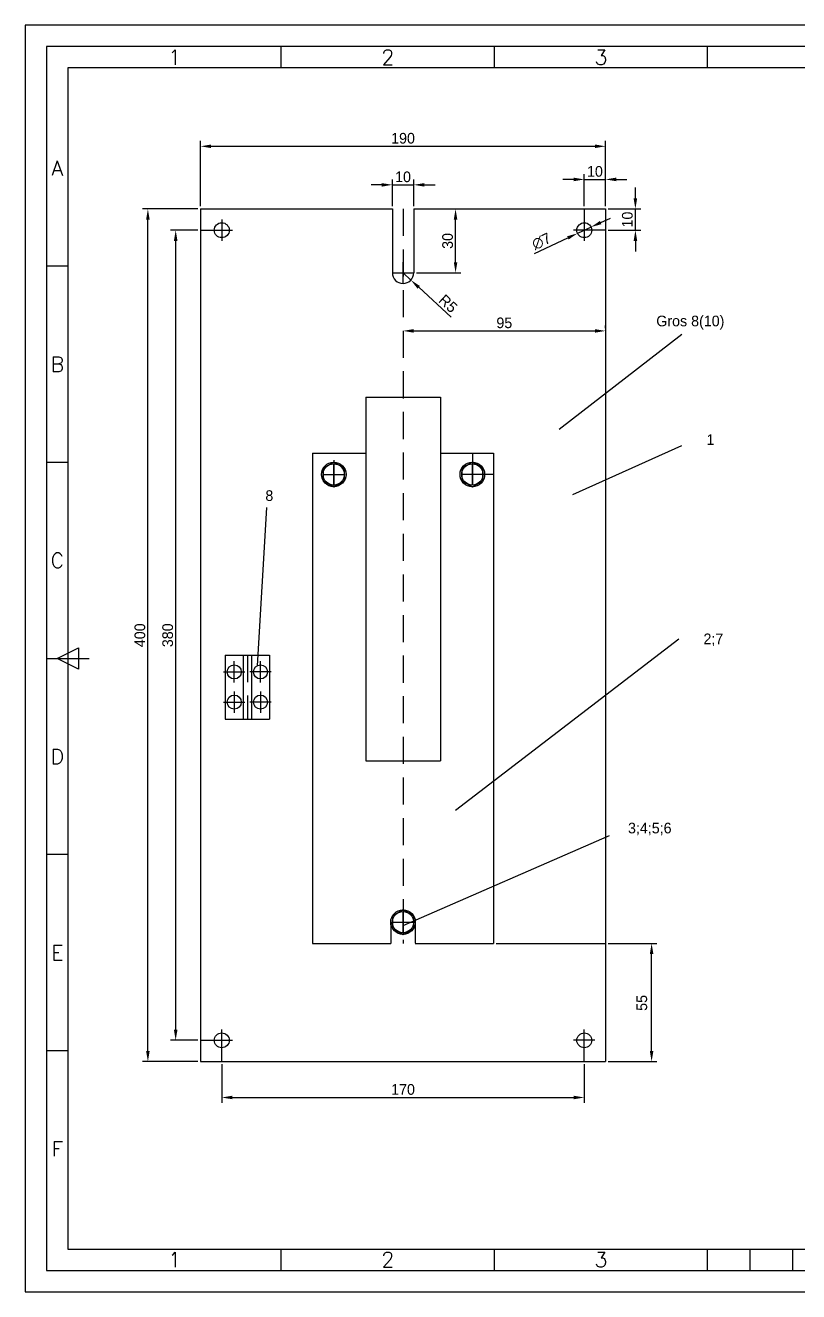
# Model space of a CAD drawing. Header units: millimetres. Extents: x 17 to 857, y 14 to 311.
# Drawn here: x 17.1 to 198.4, y 13.8 to 310.8 of the extents above; entities that cross this region are included whole.
import ezdxf
from ezdxf.enums import TextEntityAlignment as Align

# ---------------------------------------------------------------- set-up
doc = ezdxf.new("R2010")
doc.units = ezdxf.units.MM
doc.linetypes.add('HIDDEN', pattern=[9.525, 6.35, -3.175])
doc.styles.add('ISO', font='SIMPLEX.shx')
doc.styles.add('ISOCP', font='SIMPLEX.SHX')
doc.dimstyles.new('ISO-25', dxfattribs={"dimtxt": 2.5, "dimasz": 2.5, "dimexe": 1.25, "dimexo": 0.625, "dimtad": 1, "dimtxsty": 'Standard', "dimcen": 2.5, "dimadec": 0, "dimazin": 0, "dimtfac": 1, "dimtmove": 0, "dimatfit": 3, "dimfxl": 1, "dimarcsym": 0})

# ---------------------------------------------------------------- blocks, each defined once
blk = doc.blocks.new('a3')
at = {"color": 70}
for p, q in [((-360, 287), (-360, 292)), ((-310, 287), (-310, 292)), ((-260, 287), (-260, 292)), ((-410, 240.5), (-415, 240.5)), ((-410, 194.5), (-415, 194.5)), ((-415, 148.5), (-405, 148.5)), ((-412.5, 148.5), (-407.5, 151)), ((-407.5, 146), (-412.5, 148.5)), ((-407.5, 151), (-407.5, 146)), ((-410, 102.5), (-415, 102.5)), ((-410, 56.5), (-415, 56.5)), ((-360, 5), (-360, 10)), ((-310, 5), (-310, 10)), ((-260, 5), (-260, 10)), ((-250, 5), (-250, 10)), ((-240, 5), (-240, 10)), ((-260, 5), (-160, 5))]:
    blk.add_line(p, q, dxfattribs=at)
at = {"color": 240}
for points in [[(0, 297), (-420, 297), (-420, 0), (0, 0)], [(-5, 292), (-415, 292), (-415, 5), (-5, 5)]]:
    blk.add_lwpolyline(points, close=True, dxfattribs=at)
at = {"color": 70}
blk.add_lwpolyline([(-10, 287), (-410, 287), (-410, 10), (-10, 10)], close=True, dxfattribs=at)
at = {"color": 50}
for s, style, p in [('1', 'ISOCP', (-385, 289.5)), ('2', 'ISO', (-335, 289.5)), ('3', 'ISO', (-285, 289.5)), ('A', 'ISO', (-412.5, 263.5)), ('B', 'ISO', (-412.5, 217.5)), ('C', 'ISO', (-412.5, 171.5)), ('D', 'ISO', (-412.5, 125.5)), ('E', 'ISO', (-412.5, 79.5)), ('F', 'ISO', (-412.5, 33.5)), ('1', 'ISOCP', (-385, 7.5)), ('2', 'ISO', (-335, 7.5)), ('3', 'ISO', (-285, 7.5))]:
    blk.add_text(s, height=3.5, dxfattribs=dict(at, style=style)).set_placement(p, align=Align.MIDDLE)
blk = doc.blocks.new('*D6')
at = {"color": 0, "lineweight": -2, "transparency": 16777216}
for p, q in [((58.17, 268.37), (58.17, 283.67)), ((60.67, 282.42), (150.67, 282.42)), ((153.17, 268.37), (153.17, 283.67))]:
    blk.add_line(p, q, dxfattribs=at)
at = {"color": 0, "transparency": 16777216}
for points in [[(60.67, 282.84), (60.67, 282), (58.17, 282.42)], [(150.67, 282.84), (150.67, 282), (153.17, 282.42)]]:
    blk.add_solid(points, dxfattribs=at)
at = {"layer": 'Defpoints', "color": 0, "transparency": 16777216}
for p in [(153.17, 282.42), (58.17, 267.74), (153.17, 267.74)]:
    blk.add_point(p, dxfattribs=at)
at = {"color": 0, "transparency": 16777216, "insert": (105.67, 284.29), "char_height": 2.5, "attachment_point": 5}
blk.add_mtext('190', dxfattribs=at)
blk = doc.blocks.new('*D7')
at = {"color": 0, "lineweight": -2, "transparency": 16777216}
for p, q in [((57.55, 267.74), (44.59, 267.74)), ((45.84, 70.24), (45.84, 265.24)), ((57.55, 67.74), (44.59, 67.74))]:
    blk.add_line(p, q, dxfattribs=at)
at = {"color": 0, "transparency": 16777216}
for points in [[(45.43, 265.24), (46.26, 265.24), (45.84, 267.74)], [(45.43, 70.24), (46.26, 70.24), (45.84, 67.74)]]:
    blk.add_solid(points, dxfattribs=at)
at = {"layer": 'Defpoints', "color": 0, "transparency": 16777216}
for p in [(45.84, 267.74), (58.17, 267.74), (58.17, 67.74)]:
    blk.add_point(p, dxfattribs=at)
at = {"color": 0, "transparency": 16777216, "insert": (43.97, 167.74), "char_height": 2.5, "attachment_point": 5, "rotation": 90}
blk.add_mtext('400', dxfattribs=at)
blk = doc.blocks.new('*D8')
at = {"color": 0, "lineweight": -2, "transparency": 16777216}
for p, q in [((100.67, 273.38), (98.17, 273.38)), ((103.17, 268.37), (103.17, 274.63)), ((103.17, 273.38), (108.17, 273.38)), ((108.17, 268.37), (108.17, 274.63)), ((110.67, 273.38), (113.17, 273.38))]:
    blk.add_line(p, q, dxfattribs=at)
at = {"color": 0, "transparency": 16777216}
for points in [[(100.67, 273.79), (100.67, 272.96), (103.17, 273.38)], [(110.67, 273.79), (110.67, 272.96), (108.17, 273.38)]]:
    blk.add_solid(points, dxfattribs=at)
at = {"layer": 'Defpoints', "color": 0, "transparency": 16777216}
for p in [(108.17, 273.38), (103.17, 267.74), (108.17, 267.74)]:
    blk.add_point(p, dxfattribs=at)
at = {"color": 0, "transparency": 16777216, "insert": (105.67, 275.25), "char_height": 2.5, "attachment_point": 5}
blk.add_mtext('10', dxfattribs=at)
blk = doc.blocks.new('*D9')
at = {"color": 0, "lineweight": -2, "transparency": 16777216}
for p, q in [((105.67, 252.74), (107.51, 251.05)), ((116.96, 242.31), (109.34, 249.35))]:
    blk.add_line(p, q, dxfattribs=at)
at = {"color": 0, "transparency": 16777216}
blk.add_solid([(109.63, 249.66), (109.06, 249.04), (107.51, 251.05)], dxfattribs=at)
at = {"layer": 'Defpoints', "color": 0, "transparency": 16777216}
for p in [(105.67, 252.74), (107.51, 251.05)]:
    blk.add_point(p, dxfattribs=at)
at = {"color": 0, "transparency": 16777216, "insert": (116.24, 245.52), "char_height": 2.5, "attachment_point": 5, "rotation": 317.2541}
blk.add_mtext('R5', dxfattribs=at)
blk = doc.blocks.new('*D10')
at = {"color": 0, "lineweight": -2, "transparency": 16777216}
for p, q in [((145.67, 274.65), (143.17, 274.65)), ((148.17, 268.37), (148.17, 275.9)), ((148.17, 274.65), (153.17, 274.65)), ((153.17, 268.37), (153.17, 275.9)), ((155.67, 274.65), (158.17, 274.65))]:
    blk.add_line(p, q, dxfattribs=at)
at = {"color": 0, "transparency": 16777216}
for points in [[(145.67, 275.07), (145.67, 274.23), (148.17, 274.65)], [(155.67, 275.07), (155.67, 274.23), (153.17, 274.65)]]:
    blk.add_solid(points, dxfattribs=at)
at = {"layer": 'Defpoints', "color": 0, "transparency": 16777216}
for p in [(153.17, 274.65), (148.17, 267.74), (153.17, 267.74)]:
    blk.add_point(p, dxfattribs=at)
at = {"color": 0, "transparency": 16777216, "insert": (150.67, 276.52), "char_height": 2.5, "attachment_point": 5}
blk.add_mtext('10', dxfattribs=at)
blk = doc.blocks.new('*D11')
at = {"color": 0, "lineweight": -2, "transparency": 16777216}
for p, q in [((160.16, 270.24), (160.16, 272.74)), ((153.8, 267.74), (161.41, 267.74)), ((160.16, 262.74), (160.16, 267.74)), ((153.8, 262.74), (161.41, 262.74)), ((160.16, 260.24), (160.16, 257.74))]:
    blk.add_line(p, q, dxfattribs=at)
at = {"color": 0, "transparency": 16777216}
for points in [[(159.74, 270.24), (160.58, 270.24), (160.16, 267.74)], [(159.74, 260.24), (160.58, 260.24), (160.16, 262.74)]]:
    blk.add_solid(points, dxfattribs=at)
at = {"layer": 'Defpoints', "color": 0, "transparency": 16777216}
for p in [(153.17, 267.74), (160.16, 267.74), (153.17, 262.74)]:
    blk.add_point(p, dxfattribs=at)
at = {"color": 0, "transparency": 16777216, "insert": (158.28, 265.24), "char_height": 2.5, "attachment_point": 5, "rotation": 90}
blk.add_mtext('10', dxfattribs=at)
blk = doc.blocks.new('*D12')
at = {"color": 0, "lineweight": -2, "transparency": 16777216}
for p, q in [((152.02, 264.54), (154.29, 265.6)), ((149.76, 263.48), (146.59, 262)), ((136.47, 257.28), (144.32, 260.95))]:
    blk.add_line(p, q, dxfattribs=at)
at = {"color": 0, "transparency": 16777216}
for points in [[(151.85, 264.92), (152.2, 264.16), (149.76, 263.48)], [(144.14, 261.32), (144.5, 260.57), (146.59, 262)]]:
    blk.add_solid(points, dxfattribs=at)
at = {"layer": 'Defpoints', "color": 0, "transparency": 16777216}
for p in [(146.59, 262), (149.76, 263.48)]:
    blk.add_point(p, dxfattribs=at)
at = {"color": 0, "transparency": 16777216, "insert": (138.13, 260.13), "char_height": 2.5, "attachment_point": 5, "rotation": 25.0127}
blk.add_mtext('∅7', dxfattribs=at)
blk = doc.blocks.new('*D13')
at = {"color": 0, "lineweight": -2, "transparency": 16777216}
for p, q in [((63.17, 67.12), (63.17, 58.08)), ((148.17, 67.12), (148.17, 58.08)), ((65.67, 59.33), (145.67, 59.33))]:
    blk.add_line(p, q, dxfattribs=at)
at = {"color": 0, "transparency": 16777216}
for points in [[(65.67, 59.75), (65.67, 58.92), (63.17, 59.33)], [(145.67, 59.75), (145.67, 58.92), (148.17, 59.33)]]:
    blk.add_solid(points, dxfattribs=at)
at = {"layer": 'Defpoints', "color": 0, "transparency": 16777216}
for p in [(63.17, 67.74), (148.17, 67.74), (148.17, 59.33)]:
    blk.add_point(p, dxfattribs=at)
at = {"color": 0, "transparency": 16777216, "insert": (105.67, 61.21), "char_height": 2.5, "attachment_point": 5}
blk.add_mtext('170', dxfattribs=at)
blk = doc.blocks.new('*D14')
at = {"color": 0, "lineweight": -2, "transparency": 16777216}
for p, q in [((57.55, 262.74), (51.11, 262.74)), ((52.36, 75.24), (52.36, 260.24)), ((57.55, 72.74), (51.11, 72.74))]:
    blk.add_line(p, q, dxfattribs=at)
at = {"color": 0, "transparency": 16777216}
for points in [[(51.94, 260.24), (52.78, 260.24), (52.36, 262.74)], [(51.94, 75.24), (52.78, 75.24), (52.36, 72.74)]]:
    blk.add_solid(points, dxfattribs=at)
at = {"layer": 'Defpoints', "color": 0, "transparency": 16777216}
for p in [(52.36, 262.74), (58.17, 262.74), (58.17, 72.74)]:
    blk.add_point(p, dxfattribs=at)
at = {"color": 0, "transparency": 16777216, "insert": (50.49, 167.74), "char_height": 2.5, "attachment_point": 5, "rotation": 90}
blk.add_mtext('380', dxfattribs=at)

msp = doc.modelspace()

# ---------------------------------------------------------------- linework, layer by layer
at = {"color": 3}
for p, q in [((58.1721, 267.743), (58.1721, 67.743)), ((58.1721, 267.743), (103.1721, 267.743)), ((103.1721, 267.743), (103.1721, 252.743)), ((108.1721, 267.743), (108.1721, 252.743)), ((108.1721, 267.743), (153.1721, 267.743)), ((108.7971, 267.743), (119.238, 267.743)), ((153.1721, 267.743), (153.1721, 67.743)), ((58.1721, 67.743), (153.1721, 67.743))]:
    msp.add_line(p, q, dxfattribs=at)
at = {"color": 2}
for p, q in [((103.1721, 267.743), (103.1721, 252.743)), ((153.1721, 239.7485), (153.1721, 240.3735)), ((96.9221, 223.6139), (96.9221, 138.2894)), ((96.9221, 223.6139), (114.4221, 223.6139)), ((114.4221, 223.6139), (114.4221, 138.2894)), ((84.4221, 210.465), (84.4221, 95.465)), ((84.4221, 210.465), (96.9221, 210.465)), ((114.4221, 210.465), (126.9221, 210.465)), ((126.9221, 210.465), (126.9221, 95.465)), ((63.9832, 163.1019), (74.3628, 163.1019)), ((63.9832, 163.1019), (63.9832, 148.1019)), ((68.173, 163.1019), (68.173, 148.1019)), ((70.173, 163.1019), (70.173, 148.1019)), ((74.3628, 163.1019), (74.3628, 148.1019)), ((63.9832, 148.1019), (74.3628, 148.1019)), ((96.9221, 138.2894), (114.4221, 138.2894)), ((102.7902, 100.4327), (102.7902, 95.465)), ((108.5541, 100.4973), (108.5541, 95.5296)), ((84.4221, 95.465), (102.7902, 95.465)), ((108.5541, 95.465), (126.9221, 95.465))]:
    msp.add_line(p, q, dxfattribs=at)
at = {"color": 1, "linetype": 'HIDDEN'}
for p, q in [((105.6721, 267.743), (105.6721, 95.465)), ((89.4221, 208.8465), (89.4221, 202.0834)), ((121.9221, 210.465), (121.9221, 202.0834)), ((126.9221, 205.4557), (119.4221, 205.4557)), ((69.173, 163.1019), (69.173, 148.1019)), ((105.6721, 103.8465), (105.6721, 95.465))]:
    msp.add_line(p, q, dxfattribs=at)
at = {"color": 1}
for p, q in [((148.1721, 267.743), (148.1721, 260.243)), ((63.1721, 265.243), (63.1721, 260.243)), ((117.988, 255.243), (117.988, 265.243)), ((58.1721, 262.743), (65.6721, 262.743)), ((153.1721, 262.743), (145.6721, 262.743)), ((103.1721, 252.743), (108.1721, 252.743)), ((105.6721, 250.243), (105.6721, 255.243)), ((108.7971, 252.743), (119.238, 252.743)), ((105.6721, 238.4985), (105.6721, 237.8735)), ((108.1721, 239.1235), (150.6721, 239.1235)), ((142.2748, 216.0596), (171.0132, 238.3919)), ((145.468, 200.746), (171.0132, 212.2312)), ((89.4221, 207.965), (89.4221, 202.965)), ((89.4221, 202.965), (89.4221, 207.965)), ((89.4221, 202.965), (89.4221, 207.965)), ((121.9221, 207.965), (121.9221, 202.965)), ((121.9221, 202.965), (121.9221, 207.965)), ((86.9221, 205.465), (91.9221, 205.465)), ((86.9221, 205.465), (91.9221, 205.465)), ((124.4221, 205.465), (119.4221, 205.465)), ((124.4221, 205.465), (119.4221, 205.465)), ((71.5384, 160.5882), (73.7222, 197.6805)), ((118.0069, 126.7303), (170.3745, 166.9285)), ((66.0983, 156.6398), (66.0983, 161.6398)), ((72.2476, 156.6398), (72.2476, 161.6398)), ((63.5983, 159.1398), (68.5983, 159.1398)), ((74.7476, 159.1398), (69.7476, 159.1398)), ((66.0983, 154.564), (66.0983, 149.564)), ((72.2476, 154.564), (72.2476, 149.564)), ((63.5983, 152.064), (68.5983, 152.064)), ((74.7476, 152.064), (69.7476, 152.064)), ((105.6721, 99.6558), (154.1245, 120.8165)), ((105.6721, 97.965), (105.6721, 102.965)), ((105.6721, 97.965), (105.6721, 102.965)), ((103.1721, 100.465), (108.1721, 100.465)), ((127.5471, 95.465), (153.1721, 95.465)), ((153.7971, 95.465), (165.2088, 95.465)), ((163.9588, 70.243), (163.9588, 92.965)), ((63.1721, 67.743), (63.1721, 75.243)), ((148.1721, 67.743), (148.1721, 75.243)), ((58.1721, 72.743), (65.6721, 72.743)), ((150.6721, 72.743), (145.6721, 72.743)), ((153.7971, 67.743), (165.2088, 67.743))]:
    msp.add_line(p, q, dxfattribs=at)
at = {"color": 2}
for points in [[(91.9221, 206.899), (89.4221, 208.3424), (86.9221, 206.899), (86.9221, 204.0123), (89.4221, 202.5689), (91.9221, 204.0123)], [(124.4221, 206.899), (121.9221, 208.3424), (119.4221, 206.899), (119.4221, 204.0123), (121.9221, 202.5689), (124.4221, 204.0123)], [(108.1721, 101.899), (105.6721, 103.3424), (103.1721, 101.899), (103.1721, 99.0123), (105.6721, 97.5689), (108.1721, 99.0123)]]:
    msp.add_lwpolyline(points, close=True, dxfattribs=at)
for centre, radius in [((63.1721, 262.743), 1.75), ((148.1721, 262.743), 1.75), ((89.4221, 205.465), 2.8774), ((89.4221, 205.4557), 2.5), ((121.9221, 205.4557), 2.8868), ((121.9221, 205.4557), 2.5), ((66.0983, 159.1398), 1.649), ((72.2476, 159.1398), 1.649), ((66.0983, 152.064), 1.649), ((72.2476, 152.064), 1.649), ((105.6721, 100.465), 2.8821), ((105.6721, 100.4557), 2.5), ((63.1721, 72.743), 1.75), ((148.1721, 72.743), 1.75)]:
    msp.add_circle(centre, radius, dxfattribs=at)
at = {"color": 3}
msp.add_arc((105.6721, 252.743), 2.5, 180, 0, dxfattribs=at)
at = {"color": 1}
for points in [[(117.5713, 265.243), (118.4047, 265.243), (117.988, 267.743)], [(117.5713, 255.243), (118.4047, 255.243), (117.988, 252.743)], [(108.1721, 239.5402), (108.1721, 238.7069), (105.6721, 239.1235)], [(150.6721, 239.5402), (150.6721, 238.7069), (153.1721, 239.1235)], [(163.5421, 92.965), (164.3755, 92.965), (163.9588, 95.465)], [(163.5421, 70.243), (164.3755, 70.243), (163.9588, 67.743)]]:
    msp.add_solid(points, dxfattribs=at)

# ---------------------------------------------------------------- block references
msp.add_blockref('a3', (437.1034, 13.7924))

# ---------------------------------------------------------------- texts
for s, p in [('30', (117.363, 258.368)), ('55', (162.9171, 79.6569))]:
    msp.add_text(s, height=2.5, rotation=90, dxfattribs=at).set_placement(p)
for s, p in [('Gros 8(10)', (165.0526, 240.1998)), ('1', (176.8287, 212.3689)), ('8', (73.3944, 199.2501)), ('2;7', (176.1222, 165.6523)), ('3;4;5;6', (158.4212, 121.2785))]:
    msp.add_text(s, height=2.5, dxfattribs=at).set_placement(p)
at = {"color": 1, "insert": (129.4221, 240.9985), "char_height": 2.5, "attachment_point": 5}
msp.add_mtext('95', dxfattribs=at)

# ---------------------------------------------------------------- dimensions: what is measured, and where the dimension line sits
at = {"color": 1}
for base, p1, p2, picture, middle in [((153.1721, 282.4186), (58.1721, 267.743), (153.1721, 267.743), '*D6', (105.6721, 284.2936)), ((108.1721, 273.377), (103.1721, 267.743), (108.1721, 267.743), '*D8', (105.6721, 275.252)), ((153.1721, 274.6493), (148.1721, 267.743), (153.1721, 267.743), '*D10', (150.6721, 276.5243)), ((148.1721, 59.3338), (63.1721, 67.743), (148.1721, 67.743), '*D13', (105.6721, 61.2088))]:
    dim = msp.add_linear_dim(base=base, p1=p1, p2=p2, dimstyle='ISO-25', override={"dimlfac": 2}, dxfattribs=at)
    dim.commit()
    dim.dimension.update_dxf_attribs({"geometry": picture, "text_midpoint": middle})
for base, p1, p2, picture, middle in [((160.1589, 267.743), (153.1721, 262.743), (153.1721, 267.743), '*D11', (158.2839, 265.243)), ((45.8417, 267.743), (58.1721, 67.743), (58.1721, 267.743), '*D7', (43.9667, 167.743)), ((52.3601, 262.743), (58.1721, 72.743), (58.1721, 262.743), '*D14', (50.4851, 167.743))]:
    dim = msp.add_linear_dim(base=base, p1=p1, p2=p2, angle=90, dimstyle='ISO-25', override={"dimlfac": 2}, dxfattribs=at)
    dim.commit()
    dim.dimension.update_dxf_attribs({"geometry": picture, "text_midpoint": middle})
dim = msp.add_diameter_dim_2p(p1=(149.758, 263.483), p2=(146.5863, 262.0031), dimstyle='ISO-25', override={"dimlfac": 2}, dxfattribs=at)
dim.commit()
dim.dimension.update_dxf_attribs({"geometry": '*D12', "text_midpoint": (138.9202, 258.4263), "dimtype": 163})
dim = msp.add_radius_dim(center=(105.6721, 252.743), mpoint=(107.5081, 251.0461), dimstyle='ISO-25', override={"dimlfac": 2}, dxfattribs=at)
dim.commit()
dim.dimension.update_dxf_attribs({"geometry": '*D9', "text_midpoint": (114.9722, 244.1474), "dimtype": 164})

doc.saveas('drawing.dxf')
